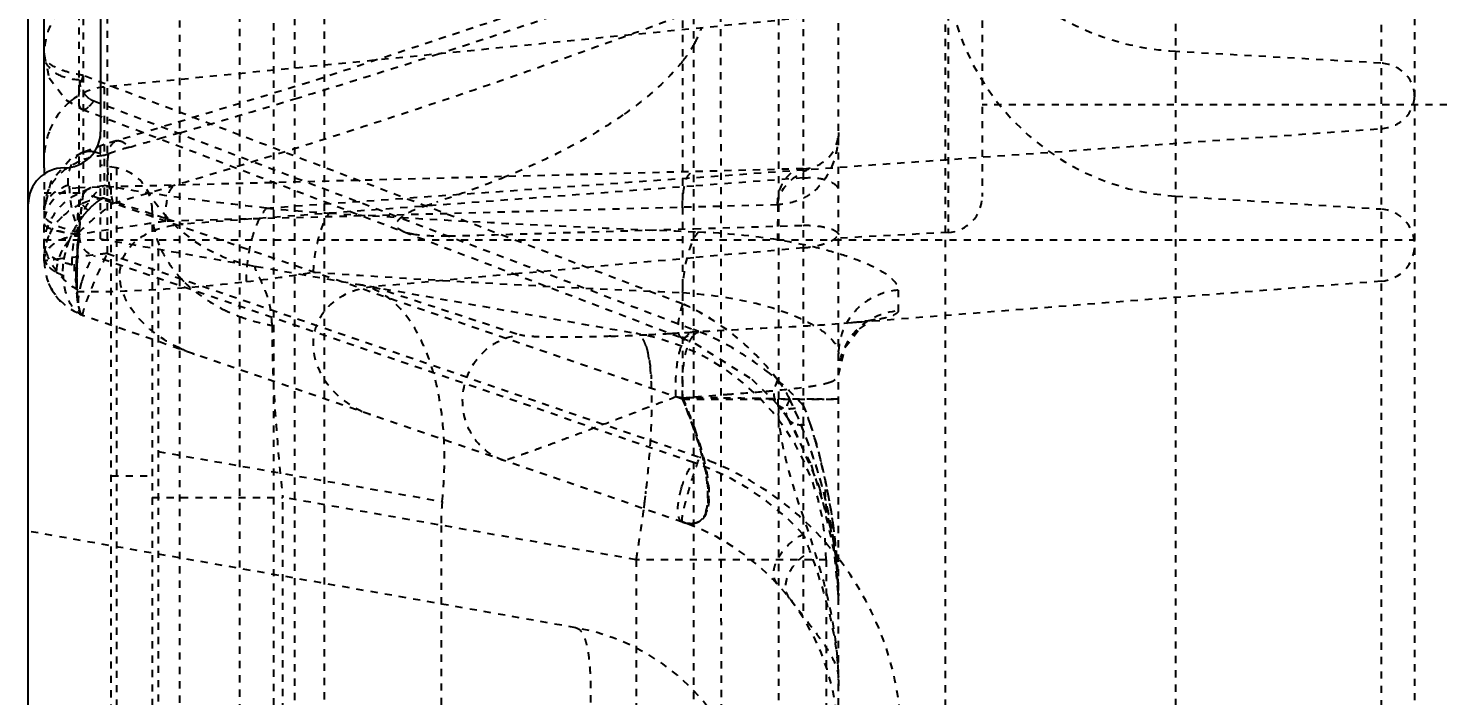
# Model space of a CAD drawing. Header units: millimetres. Extents: x 2748 to 3320, y 1427 to 1884.
# Drawn here: x 3198.16 to 3217.84, y 1680.55 to 1689.84 of the extents above; entities that cross this region are included whole.
import ezdxf

# ---------------------------------------------------------------- set-up
doc = ezdxf.new("R2010")
doc.units = ezdxf.units.MM
doc.linetypes.add('HIDDEN', pattern=[0.2, 0.1, -0.1])
doc.layers.add('21', color=7, linetype='Continuous')
doc.styles.get("Standard").update_dxf_attribs({"font": 'arial.ttf'})
doc.dimstyles.get("Standard").update_dxf_attribs({"dimtxt": 0.18, "dimasz": 0.18, "dimexe": 0.18, "dimexo": 0.0625, "dimgap": 0.09, "dimtad": 0, "dimtih": 1, "dimtoh": 1, "dimzin": 0, "dimdsep": 46, "dimtxsty": 'Standard', "dimcen": 0.09, "dimadec": 0, "dimazin": 0, "dimtfac": 1, "dimtofl": 0, "dimtmove": 0, "dimatfit": 3, "dimfxl": 0, "dimtolj": 1, "dimtzin": 0, "dimarcsym": 0})

# ---------------------------------------------------------------- blocks, each defined once
blk = doc.blocks.new('*D73')
at = {"color": 4, "lineweight": -2, "transparency": 16777216}
for p, q in [((3198.159, 1671.534), (3198.159, 1846.419)), ((3206.159, 1846.419), (3218.266, 1846.419)), ((3268.164, 1846.419), (3243.652, 1846.419)), ((3276.164, 1820.676), (3276.164, 1846.419))]:
    blk.add_line(p, q, dxfattribs=at)
at = {"color": 4, "transparency": 16777216}
for points in [[(3206.159, 1847.752), (3206.159, 1845.085), (3198.159, 1846.419)], [(3268.164, 1847.752), (3268.164, 1845.085), (3276.164, 1846.419)]]:
    blk.add_solid(points, dxfattribs=at)
at = {"layer": 'Defpoints', "color": 0, "transparency": 16777216}
for p in [(3276.164, 1846.419), (3276.164, 1820.676), (3198.159, 1671.534)]:
    blk.add_point(p, dxfattribs=at)
at = {"color": 6, "transparency": 16777216, "insert": (3230.959, 1846.419), "char_height": 8, "attachment_point": 5}
blk.add_mtext('\\A1;78.01', dxfattribs=at)

msp = doc.modelspace()

# ---------------------------------------------------------------- linework, layer by layer
at = {"layer": '21', "color": 8, "linetype": 'HIDDEN'}
for p, q in [((3200.269, 1586.253), (3200.269, 1773.081)), ((3202.279, 1759.399), (3202.279, 1586.253)), ((3201.099, 1758.635), (3201.099, 1621.184)), ((3208.604, 1676.887), (3208.604, 1757.231)), ((3209.434, 1618.215), (3209.434, 1756.243)), ((3216.99, 1731.69), (3216.99, 1613.962)), ((3217.454, 1731.188), (3217.454, 1614.465)), ((3214.126, 1730.506), (3214.126, 1615.146)), ((3210.922, 1727.096), (3210.922, 1618.556)), ((3207.424, 1623.903), (3207.424, 1721.749)), ((3207.773, 1720.832), (3207.801, 1680.042)), ((3208.945, 1698.633), (3208.945, 1681.633)), ((3201.576, 1647.615), (3201.576, 1698.037)), ((3201.869, 1647.689), (3201.869, 1697.963)), ((3207.265, 1696.751), (3207.265, 1684.679)), ((3199.259, 1686.709), (3199.259, 1694.944)), ((3198.869, 1686.957), (3198.869, 1694.473)), ((3210.96, 1694.051), (3210.96, 1687.001)), ((3211.434, 1693.552), (3211.434, 1687.501)), ((3198.921, 1691.187), (3198.921, 1687.552)), ((3205.108, 1690.102), (3202.064, 1689.089)), ((3208.945, 1689.989), (3199.213, 1689.026)), ((3216.982, 1689.359), (3214.126, 1689.52)), ((3207.265, 1686.005), (3198.921, 1689.187)), ((3202.064, 1689.089), (3199.383, 1688.276)), ((3199.213, 1689.026), (3199.213, 1687.481)), ((3198.683, 1688.846), (3198.906, 1688.718)), ((3198.906, 1688.718), (3207.25, 1685.536)), ((3199.072, 1688.832), (3207.416, 1685.65)), ((3276.304, 1688.776), (3211.434, 1688.776)), ((3199.164, 1686.911), (3199.164, 1688.401)), ((3200.27, 1688.389), (3199.978, 1688.305)), ((3201.475, 1687.341), (3216.99, 1688.447)), ((3198.914, 1688.114), (3198.745, 1688.021)), ((3199.215, 1688.224), (3198.914, 1688.114)), ((3198.914, 1688.114), (3198.914, 1688.114)), ((3199.384, 1688.276), (3199.215, 1688.224)), ((3199.383, 1688.276), (3199.383, 1688.276)), ((3198.745, 1688.021), (3198.474, 1687.709)), ((3199.388, 1687.899), (3199.164, 1687.939)), ((3199.314, 1674.928), (3199.314, 1687.929)), ((3198.379, 1687.901), (3198.376, 1686.582)), ((3198.474, 1687.709), (3198.379, 1687.314)), ((3208.945, 1687.888), (3198.869, 1687.624)), ((3199.388, 1687.899), (3199.388, 1674.957)), ((3208.945, 1687.761), (3207.424, 1687.647)), ((3198.379, 1687.552), (3198.921, 1687.552)), ((3207.265, 1684.679), (3198.921, 1687.552)), ((3207.424, 1687.647), (3202.647, 1687.291)), ((3199.213, 1687.48), (3199.956, 1687.236)), ((3208.588, 1687.386), (3200.067, 1687.157)), ((3214.126, 1687.506), (3216.982, 1687.328)), ((3199.884, 1687.309), (3199.884, 1675.562)), ((3199.956, 1687.236), (3200.067, 1687.199)), ((3200.067, 1687.199), (3200.269, 1687.132)), ((3200.269, 1687.132), (3200.314, 1687.118)), ((3201.869, 1687.233), (3200.314, 1687.118)), ((3202.647, 1687.291), (3201.869, 1687.233)), ((3207.424, 1687.053), (3208.945, 1687.1)), ((3210.96, 1687.001), (3209.434, 1686.921)), ((3198.379, 1686.896), (3217.454, 1686.896)), ((3199.164, 1686.911), (3206.619, 1685.596)), ((3199.964, 1686.769), (3199.964, 1676.087)), ((3208.945, 1686.787), (3207.424, 1686.649)), ((3198.379, 1686.654), (3198.379, 1686.645)), ((3198.379, 1686.602), (3198.379, 1686.581)), ((3207.416, 1683.799), (3199.072, 1686.672)), ((3199.259, 1686.709), (3207.5, 1683.872)), ((3207.424, 1686.649), (3204.925, 1686.422)), ((3204.925, 1686.422), (3202.962, 1686.245)), ((3202.962, 1686.245), (3204.998, 1685.576)), ((3216.99, 1686.322), (3209.443, 1685.728)), ((3210.268, 1686.199), (3210.268, 1685.913)), ((3207.265, 1682.969), (3198.921, 1685.842)), ((3209.61, 1685.743), (3209.443, 1685.728)), ((3207.489, 1685.616), (3207.397, 1685.611)), ((3207.25, 1685.536), (3207.44, 1685.457)), ((3207.439, 1685.457), (3208.228, 1684.959)), ((3208.229, 1684.958), (3208.584, 1684.611)), ((3207.267, 1684.699), (3207.173, 1684.711)), ((3207.264, 1684.7), (3207.429, 1684.712)), ((3207.265, 1684.679), (3209.434, 1684.679)), ((3207.429, 1684.712), (3207.874, 1684.746)), ((3208.522, 1684.684), (3208.333, 1684.688)), ((3208.582, 1684.614), (3208.584, 1684.612)), ((3208.728, 1684.414), (3208.728, 1684.414)), ((3208.728, 1684.414), (3209.054, 1683.765)), ((3208.729, 1684.412), (3208.824, 1684.249)), ((3199.964, 1683.952), (3203.92, 1683.255)), ((3199.314, 1683.612), (3199.884, 1683.612)), ((3209.054, 1683.765), (3209.316, 1682.926)), ((3199.884, 1683.312), (3201.702, 1683.312)), ((3201.702, 1679.545), (3201.702, 1683.312)), ((3206.619, 1682.445), (3201.702, 1683.312)), ((3205.78, 1681.497), (3198.159, 1682.841)), ((3203.903, 1682.923), (3203.903, 1679.933)), ((3209.316, 1682.925), (3209.316, 1682.926)), ((3209.37, 1682.7), (3209.316, 1682.925)), ((3209.316, 1682.925), (3209.364, 1682.683)), ((3209.364, 1682.683), (3209.434, 1681.88)), ((3206.619, 1682.445), (3206.619, 1680.412)), ((3209.264, 1682.445), (3206.619, 1682.445)), ((3209.264, 1682.445), (3209.264, 1680.412))]:
    msp.add_line(p, q, dxfattribs=at)
at = {"layer": '21', "color": 7, "linetype": 'Continuous'}
for p, q in [((3199.164, 1711.377), (3199.164, 1688.401)), ((3198.379, 1687.901), (3198.379, 1694.84)), ((3198.159, 1667.844), (3198.159, 1687.401))]:
    msp.add_line(p, q, dxfattribs=at)
at = {"layer": '21', "color": 8, "linetype": 'HIDDEN'}
for points in [[(3198.379, 1689.48), (3198.447, 1689.156), (3198.683, 1688.846)], [(3209.434, 1685.016), (3209.525, 1685.401), (3209.726, 1685.659), (3209.894, 1685.769), (3209.934, 1685.785)], [(3209.934, 1685.785), (3209.945, 1685.788), (3209.896, 1685.778), (3209.761, 1685.758), (3209.611, 1685.743)], [(3208.582, 1684.614), (3208.71, 1684.443), (3208.728, 1684.414)], [(3208.583, 1684.613), (3208.674, 1684.496), (3208.728, 1684.414)], [(3208.824, 1684.249), (3209.173, 1683.442), (3209.401, 1682.432), (3209.434, 1681.888)]]:
    msp.add_lwpolyline(points, dxfattribs=at)
for centre, radius, start, end in [((3214.339, 1690.916), 3.417, 93.5697, 266.4303), ((3172.053, 1787.931), 103.456, 287.88325, 289.61103), ((3205.901, 1690.454), 1.737, 331.8242, 339.4187), ((3168.704, 1798.231), 114.287, 286.86959, 287.89497), ((3199.338, 1688.113), 0.927, 125.9269, 130.2869), ((3166.438, 1805.681), 122.074, 286.08978, 286.87274), ((3164.901, 1810.999), 127.609, 285.76186, 285.95489), ((3208.932, 1688.391), 0.502, 271.4985, 360), ((3200.429, 1684.94), 3.359, 109.2157, 110.0727), ((3199.264, 1687.054), 1.019, 92.8914, 109.1593), ((3200.309, 1685.269), 3.009, 110.0651, 111.3553), ((3199.284, 1687.309), 0.6, 0, 80), ((3198.882, 1687.122), 0.502, 91.5, 180), ((3201.717, 1688.694), 2.2, 209.6629, 260), ((3199.302, 1686.489), 0.995, 107.8988, 114.1315), ((3199.309, 1686.466), 1.019, 95.4053, 107.872), ((3204.076, 1714.268), 27.053, 264.4828, 266.3439), ((3198.675, 1703.194), 16.596, 287.5603, 288.132), ((3254.706, 1686.896), 46.118, 179.391, 179.9997), ((3210.934, 1687.501), 0.5, 273, 0), ((3216.95, 1686.825), 0.504, 274.5, 86.4303), ((3236.181, 1445.921), 243.925, 98.51408, 98.801), ((3228.208, 1498.333), 190.91, 98.47642, 98.84303), ((3215.256, 1890.537), 203.676, 266.36713, 267.8145), ((3199.142, 1686.648), 0.763, 156.1496, 167.8908), ((3210.29, 1685.946), 11.478, 174.4223, 175.1906), ((3199.17, 1686.957), 0.302, 180.0494, 250.9506), ((3199.262, 1686.41), 0.719, 138.1486, 151.5428), ((3200.013, 1686.38), 1.384, 158.4256, 165.6166), ((3199.169, 1686.602), 0.789, 180.0102, 250.8264), ((3199.172, 1686.436), 0.624, 168.9795, 178.8085), ((3199.606, 1686.455), 0.97, 173.6167, 182.77), ((3204.457, 1686.343), 5.627, 177.8903, 179.4703), ((3201.551, 1687.543), 1.734, 221.5422, 225.6228), ((3199.063, 1704.707), 18.514, 276.6161, 279.5266), ((3215.65, 1883.537), 197.552, 266.07497, 267.56758), ((3201.952, 1688.113), 2.436, 243.6936, 249.4947), ((3204.809, 1726.341), 40.811, 272.0491, 272.7838), ((3206.064, 1682.445), 3.2, 0, 80), ((3204.142, 1740.129), 54.615, 272.7807, 273.0988), ((3203.079, 1759.776), 74.29, 273.0977, 273.3317), ((3206.031, 1682.022), 3.884, 60.2544, 69.109), ((3206.048, 1682.064), 3.839, 67.9009, 69.1274), ((3201.134, 1687.232), 2.035, 244.6886, 251.0135), ((3206.013, 1681.993), 3.917, 51.0829, 60.2417), ((3206.026, 1682.005), 3.9, 41.5509, 51.1238), ((3207.26, 1647.417), 37.283, 89.7417, 89.9936), ((3207.184, 1633.917), 50.783, 89.3596, 89.7243), ((3206.86, 1606.845), 77.856, 88.91569, 89.34425), ((3205.907, 1683.308), 3.299, 18.0833, 19.7405), ((3202.73, 1682.275), 6.641, 15.7735, 18.0498), ((3201.488, 1681.92), 7.932, 13.7687, 15.8011), ((3206.205, 1680.283), 3.718, 42.5393, 71.0007), ((3206.061, 1679.833), 4.288, 67.4623, 70.3921), ((3200.886, 1681.771), 8.552, 11.6914, 13.7798), ((3190.507, 1685.271), 16.357, 352.5935, 353.4344), ((3200.764, 1681.743), 8.678, 7.8626, 11.71), ((3188.868, 1685.486), 18.01, 350.2781, 352.5874), ((3206.218, 1679.928), 3.216, 0, 70.9999), ((3201.313, 1681.818), 8.124, 4.3571, 7.8645), ((3202.06, 1681.873), 7.374, 0.0551, 4.3763), ((3202.434, 1681.878), 7, 0.0794, 0.5231), ((3205.259, 1678.543), 3, 0, 80)]:
    msp.add_arc(centre, radius, start, end, dxfattribs=at)
at = {"layer": '21', "color": 7, "linetype": 'Continuous'}
for centre, start, end in [((3198.664, 1688.401), 269.0952, 0), ((3198.659, 1687.401), 90.3319, 180)]:
    msp.add_arc(centre, 0.5, start, end, dxfattribs=at)
at = {"layer": '21', "color": 8, "linetype": 'HIDDEN'}
msp.add_ellipse((3207.103, 1682.261), major_axis=(2.297, -2.737), ratio=0.814168, start_param=-2.474533, end_param=-2.371274, dxfattribs=at)
for points, knots in [([(3214.126, 1689.52), (3213.702, 1689.544), (3212.866, 1689.735), (3211.806, 1690.424), (3211.091, 1691.426), (3210.922, 1692.223), (3210.922, 1692.611)], [0, 0, 0, 0, 0.261247, 0.515652, 0.761039, 1, 1, 1, 1]), ([(3199.229, 1690.448), (3199.11, 1690.439), (3198.873, 1690.375), (3198.593, 1690.139), (3198.418, 1689.821), (3198.379, 1689.581), (3198.379, 1689.462)], [0, 0, 0, 0, 0.249705, 0.499604, 0.749742, 1, 1, 1, 1]), ([(3199.341, 1687.408), (3200.677, 1687.795), (3202.338, 1688.309), (3204.317, 1688.971), (3205.303, 1689.313), (3206.285, 1689.668), (3206.941, 1689.904), (3207.265, 1690.03)], [0, 0, 0, 0, 0.499675, 0.624692, 0.749751, 0.874853, 1, 1, 1, 1]), ([(3198.921, 1689.187), (3198.846, 1689.2), (3198.708, 1689.23), (3198.514, 1689.297), (3198.379, 1689.405), (3198.379, 1689.48)], [0, 0, 0, 0, 0.357417, 0.647881, 1, 1, 1, 1]), ([(3198.627, 1689.174), (3198.555, 1689.204), (3198.434, 1689.282), (3198.379, 1689.421), (3198.379, 1689.48)], [0, 0, 0, 0, 0.567438, 1, 1, 1, 1]), ([(3207.265, 1689.383), (3207.206, 1689.31), (3206.957, 1689.032), (3206.665, 1688.796), (3206.436, 1688.636)], [0, 0, 0, 0, 0.251701, 1, 1, 1, 1]), ([(3217.454, 1688.903), (3217.454, 1689.017), (3217.344, 1689.258), (3217.103, 1689.352), (3216.982, 1689.359)], [0, 0, 0, 0, 0.483059, 1, 1, 1, 1]), ([(3198.921, 1689.187), (3198.903, 1689.133), (3198.873, 1689.029), (3198.853, 1688.887), (3198.854, 1688.782), (3198.886, 1688.726), (3198.906, 1688.718)], [0, 0, 0, 0, 0.354673, 0.655133, 0.870004, 1, 1, 1, 1]), ([(3198.869, 1689.125), (3198.869, 1689.077), (3198.893, 1688.974), (3198.965, 1688.895), (3199.009, 1688.865)], [0, 0, 0, 0, 0.471644, 1, 1, 1, 1]), ([(3216.99, 1688.447), (3217.11, 1688.456), (3217.347, 1688.551), (3217.454, 1688.79), (3217.454, 1688.903)], [0, 0, 0, 0, 0.517353, 1, 1, 1, 1]), ([(3198.906, 1688.718), (3198.913, 1688.715), (3198.952, 1688.711), (3198.987, 1688.739), (3199.009, 1688.76)], [0, 0, 0, 0, 0.190373, 1, 1, 1, 1]), ([(3199.009, 1688.76), (3199.015, 1688.765), (3199.037, 1688.787), (3199.057, 1688.812), (3199.072, 1688.832)], [0, 0, 0, 0, 0.22519, 1, 1, 1, 1]), ([(3206.436, 1688.636), (3206.309, 1688.548), (3205.788, 1688.215), (3205.226, 1687.949), (3204.798, 1687.774)], [0, 0, 0, 0, 0.251143, 1, 1, 1, 1]), ([(3209.434, 1688.391), (3209.434, 1688.31), (3209.404, 1687.99), (3209.235, 1687.663), (3209.035, 1687.528)], [0, 0, 0, 0, 0.250672, 1, 1, 1, 1]), ([(3198.713, 1687.659), (3198.71, 1687.758), (3198.724, 1687.936), (3198.846, 1688.085), (3198.914, 1688.114)], [0, 0, 0, 0, 0.573555, 1, 1, 1, 1]), ([(3199.072, 1688.126), (3199.084, 1688.124), (3199.133, 1688.112), (3199.179, 1688.091), (3199.213, 1688.072)], [0, 0, 0, 0, 0.233878, 1, 1, 1, 1]), ([(3199.341, 1687.408), (3199.312, 1687.518), (3199.273, 1687.719), (3199.258, 1687.957), (3199.276, 1688.106), (3199.3, 1688.201), (3199.345, 1688.265), (3199.383, 1688.276)], [0, 0, 0, 0, 0.375965, 0.672514, 0.780579, 0.868441, 1, 1, 1, 1]), ([(3199.565, 1688.188), (3199.503, 1688.171), (3199.423, 1688.146), (3199.343, 1688.119), (3199.323, 1688.112)], [0, 0, 0, 0, 0.755491, 1, 1, 1, 1]), ([(3199.426, 1688.278), (3199.437, 1688.277), (3199.491, 1688.26), (3199.534, 1688.22), (3199.565, 1688.187)], [0, 0, 0, 0, 0.200199, 1, 1, 1, 1]), ([(3198.488, 1687.678), (3198.506, 1687.706), (3198.587, 1687.817), (3198.697, 1687.905), (3198.788, 1687.954)], [0, 0, 0, 0, 0.243813, 1, 1, 1, 1]), ([(3208.591, 1687.386), (3208.592, 1687.513), (3208.714, 1687.697), (3208.923, 1687.84), (3209.041, 1687.896), (3209.102, 1687.918)], [0, 0, 0, 0, 0.49563, 0.748115, 1, 1, 1, 1]), ([(3207.265, 1687.346), (3207.264, 1687.408), (3207.269, 1687.527), (3207.296, 1687.686), (3207.338, 1687.798), (3207.392, 1687.848), (3207.416, 1687.848)], [0, 0, 0, 0, 0.337426, 0.649706, 0.871077, 1, 1, 1, 1]), ([(3208.588, 1687.386), (3208.587, 1687.45), (3208.603, 1687.574), (3208.677, 1687.738), (3208.795, 1687.855), (3208.897, 1687.887), (3208.945, 1687.888)], [0, 0, 0, 0, 0.283556, 0.548984, 0.785747, 1, 1, 1, 1]), ([(3208.945, 1687.761), (3209.026, 1687.767), (3209.17, 1687.763), (3209.312, 1687.721), (3209.363, 1687.688)], [0, 0, 0, 0, 0.568519, 1, 1, 1, 1]), ([(3198.379, 1687.314), (3198.379, 1687.409), (3198.409, 1687.538), (3198.47, 1687.65), (3198.488, 1687.678)], [0, 0, 0, 0, 0.743558, 1, 1, 1, 1]), ([(3198.713, 1687.659), (3198.665, 1687.64), (3198.577, 1687.598), (3198.442, 1687.5), (3198.379, 1687.385), (3198.379, 1687.314)], [0, 0, 0, 0, 0.30477, 0.576418, 1, 1, 1, 1]), ([(3198.379, 1686.812), (3198.379, 1686.915), (3198.425, 1687.125), (3198.67, 1687.484), (3198.996, 1687.631), (3199.213, 1687.654)], [0, 0, 0, 0, 0.240156, 0.488318, 1, 1, 1, 1]), ([(3198.73, 1687.648), (3198.729, 1687.597), (3198.741, 1687.376), (3198.8, 1687.159), (3198.866, 1687.003)], [0, 0, 0, 0, 0.233007, 1, 1, 1, 1]), ([(3198.769, 1686.549), (3198.762, 1686.769), (3198.824, 1687.098), (3199.012, 1687.462), (3199.142, 1687.605), (3199.213, 1687.654)], [0, 0, 0, 0, 0.537658, 0.7893, 1, 1, 1, 1]), ([(3198.921, 1687.552), (3198.894, 1687.339), (3198.85, 1686.944), (3198.821, 1686.476), (3198.828, 1686.17), (3198.846, 1686.007), (3198.871, 1685.903), (3198.903, 1685.848), (3198.921, 1685.842)], [0, 0, 0, 0, 0.371668, 0.686543, 0.808965, 0.902794, 0.965695, 1, 1, 1, 1]), ([(3198.86, 1686.974), (3198.847, 1687.055), (3198.839, 1687.206), (3198.871, 1687.409), (3198.926, 1687.559), (3199.009, 1687.628), (3199.049, 1687.629)], [0, 0, 0, 0, 0.338903, 0.617197, 0.836071, 1, 1, 1, 1]), ([(3198.921, 1687.552), (3198.914, 1687.494), (3198.888, 1687.269), (3198.866, 1687.044), (3198.854, 1686.876)], [0, 0, 0, 0, 0.256655, 1, 1, 1, 1]), ([(3198.921, 1687.552), (3198.915, 1687.497), (3198.889, 1687.28), (3198.868, 1687.064), (3198.856, 1686.902)], [0, 0, 0, 0, 0.256094, 1, 1, 1, 1]), ([(3198.953, 1687.573), (3198.96, 1687.582), (3198.985, 1687.609), (3199.022, 1687.628), (3199.049, 1687.629)], [0, 0, 0, 0, 0.296865, 1, 1, 1, 1]), ([(3201.475, 1687.341), (3201.281, 1687.361), (3200.525, 1687.445), (3199.771, 1687.554), (3199.213, 1687.654)], [0, 0, 0, 0, 0.255592, 1, 1, 1, 1]), ([(3200.067, 1687.157), (3200.065, 1687.272), (3200.078, 1687.432), (3200.134, 1687.603), (3200.191, 1687.659), (3200.218, 1687.66)], [0, 0, 0, 0, 0.629151, 0.852687, 1, 1, 1, 1]), ([(3200.067, 1687.157), (3200.065, 1687.272), (3200.078, 1687.432), (3200.134, 1687.603), (3200.191, 1687.659), (3200.218, 1687.66)], [0, 0, 0, 0, 0.629134, 0.852679, 1, 1, 1, 1]), ([(3209.035, 1687.528), (3209.004, 1687.507), (3208.867, 1687.43), (3208.708, 1687.396), (3208.588, 1687.386)], [0, 0, 0, 0, 0.233344, 1, 1, 1, 1]), ([(3209.363, 1687.688), (3209.374, 1687.681), (3209.408, 1687.655), (3209.434, 1687.614), (3209.434, 1687.584)], [0, 0, 0, 0, 0.302064, 1, 1, 1, 1]), ([(3198.862, 1687.002), (3198.898, 1687.037), (3199.05, 1687.181), (3199.213, 1687.313), (3199.341, 1687.408)], [0, 0, 0, 0, 0.240237, 1, 1, 1, 1]), ([(3198.989, 1687.309), (3198.981, 1687.318), (3198.951, 1687.349), (3198.919, 1687.379), (3198.895, 1687.397)], [0, 0, 0, 0, 0.291875, 1, 1, 1, 1]), ([(3201.196, 1686.316), (3201.196, 1686.416), (3201.21, 1686.618), (3201.263, 1686.907), (3201.35, 1687.152), (3201.429, 1687.291), (3201.475, 1687.341)], [0, 0, 0, 0, 0.277428, 0.563105, 0.812981, 1, 1, 1, 1]), ([(3203.388, 1687.008), (3203.347, 1687.024), (3203.273, 1687.064), (3203.294, 1687.158), (3203.343, 1687.21), (3203.411, 1687.258), (3203.524, 1687.317), (3203.618, 1687.352), (3203.682, 1687.372)], [0, 0, 0, 0, 0.206677, 0.294059, 0.405185, 0.537091, 0.683932, 1, 1, 1, 1]), ([(3198.866, 1687.003), (3198.754, 1687.023), (3198.601, 1687.065), (3198.441, 1687.153), (3198.388, 1687.207), (3198.379, 1687.236)], [0, 0, 0, 0, 0.616088, 0.839837, 1, 1, 1, 1]), ([(3198.379, 1687.119), (3198.389, 1687.096), (3198.445, 1687.057), (3198.606, 1687.005), (3198.754, 1686.984), (3198.862, 1686.975)], [0, 0, 0, 0, 0.146583, 0.364321, 1, 1, 1, 1]), ([(3198.458, 1687.056), (3198.449, 1687.06), (3198.419, 1687.075), (3198.388, 1687.097), (3198.379, 1687.119)], [0, 0, 0, 0, 0.306796, 1, 1, 1, 1]), ([(3198.628, 1687.217), (3198.608, 1687.198), (3198.535, 1687.121), (3198.476, 1687.029), (3198.444, 1686.957)], [0, 0, 0, 0, 0.25486, 1, 1, 1, 1]), ([(3199.884, 1687.309), (3199.884, 1687.264), (3199.894, 1687.075), (3199.948, 1686.89), (3200.009, 1686.76)], [0, 0, 0, 0, 0.239283, 1, 1, 1, 1]), ([(3202.127, 1686.448), (3202.137, 1686.614), (3202.17, 1686.849), (3202.262, 1687.121), (3202.318, 1687.23), (3202.35, 1687.271)], [0, 0, 0, 0, 0.57813, 0.819228, 1, 1, 1, 1]), ([(3198.379, 1686.602), (3198.379, 1686.644), (3198.405, 1686.74), (3198.516, 1686.859), (3198.679, 1686.937), (3198.805, 1686.956), (3198.869, 1686.957)], [0, 0, 0, 0, 0.192955, 0.430785, 0.710979, 1, 1, 1, 1]), ([(3198.862, 1686.975), (3198.783, 1686.982), (3198.647, 1687.001), (3198.512, 1687.032), (3198.458, 1687.056)], [0, 0, 0, 0, 0.577473, 1, 1, 1, 1]), ([(3198.86, 1686.974), (3198.847, 1686.825), (3198.83, 1686.557), (3198.828, 1686.212), (3198.848, 1685.989), (3198.883, 1685.879), (3198.908, 1685.846), (3198.921, 1685.842)], [0, 0, 0, 0, 0.388018, 0.697003, 0.902151, 0.96325, 1, 1, 1, 1]), ([(3198.921, 1685.842), (3198.909, 1685.846), (3198.886, 1685.88), (3198.866, 1685.947), (3198.848, 1686.052), (3198.833, 1686.253), (3198.836, 1686.575), (3198.852, 1686.849), (3198.862, 1687.002)], [0, 0, 0, 0, 0.034176, 0.094277, 0.183066, 0.300149, 0.610684, 1, 1, 1, 1]), ([(3198.834, 1686.551), (3198.835, 1686.584), (3198.841, 1686.725), (3198.851, 1686.866), (3198.86, 1686.974)], [0, 0, 0, 0, 0.23583, 1, 1, 1, 1]), ([(3200.264, 1685.393), (3200.067, 1685.485), (3199.789, 1685.674), (3199.523, 1686.022), (3199.408, 1686.338), (3199.458, 1686.679), (3199.686, 1686.933), (3199.988, 1687.072), (3200.205, 1687.11), (3200.314, 1687.118)], [0, 0, 0, 0, 0.24943, 0.374628, 0.499736, 0.624514, 0.749589, 0.874825, 1, 1, 1, 1]), ([(3203.529, 1686.973), (3203.517, 1686.975), (3203.469, 1686.984), (3203.422, 1686.995), (3203.388, 1687.008)], [0, 0, 0, 0, 0.26471, 1, 1, 1, 1]), ([(3204.004, 1686.952), (3203.963, 1686.95), (3203.805, 1686.948), (3203.646, 1686.955), (3203.529, 1686.973)], [0, 0, 0, 0, 0.256727, 1, 1, 1, 1]), ([(3207.265, 1686.163), (3207.272, 1686.333), (3207.3, 1686.576), (3207.392, 1686.857), (3207.453, 1686.97), (3207.489, 1687.009)], [0, 0, 0, 0, 0.574867, 0.819745, 1, 1, 1, 1]), ([(3207.489, 1687.009), (3207.861, 1686.995), (3208.395, 1686.944), (3209.057, 1686.815), (3209.463, 1686.706), (3209.794, 1686.589), (3210.042, 1686.465), (3210.207, 1686.347), (3210.267, 1686.243), (3210.268, 1686.199)], [0, 0, 0, 0, 0.374585, 0.536684, 0.678008, 0.796283, 0.889164, 0.955634, 1, 1, 1, 1]), ([(3208.945, 1687.1), (3209.028, 1687.103), (3209.171, 1687.094), (3209.311, 1687.06), (3209.365, 1687.036)], [0, 0, 0, 0, 0.584677, 1, 1, 1, 1]), ([(3208.945, 1686.787), (3209.01, 1686.793), (3209.129, 1686.81), (3209.283, 1686.857), (3209.391, 1686.91), (3209.434, 1686.969), (3209.434, 1686.994)], [0, 0, 0, 0, 0.350942, 0.649744, 0.865206, 1, 1, 1, 1]), ([(3209.365, 1687.036), (3209.384, 1687.027), (3209.411, 1687.014), (3209.434, 1686.986), (3209.434, 1686.974)], [0, 0, 0, 0, 0.644455, 1, 1, 1, 1]), ([(3198.769, 1686.549), (3198.715, 1686.562), (3198.615, 1686.592), (3198.47, 1686.657), (3198.379, 1686.751), (3198.379, 1686.812)], [0, 0, 0, 0, 0.338561, 0.626462, 1, 1, 1, 1]), ([(3198.852, 1686.198), (3198.74, 1686.262), (3198.549, 1686.43), (3198.424, 1686.657), (3198.4, 1686.775)], [0, 0, 0, 0, 0.517832, 1, 1, 1, 1]), ([(3198.829, 1686.562), (3198.831, 1686.59), (3198.836, 1686.705), (3198.844, 1686.821), (3198.852, 1686.909)], [0, 0, 0, 0, 0.237177, 1, 1, 1, 1]), ([(3198.856, 1686.902), (3198.852, 1686.853), (3198.841, 1686.672), (3198.835, 1686.491), (3198.835, 1686.36)], [0, 0, 0, 0, 0.273074, 1, 1, 1, 1]), ([(3198.854, 1686.876), (3198.851, 1686.829), (3198.841, 1686.657), (3198.835, 1686.485), (3198.835, 1686.36)], [0, 0, 0, 0, 0.272513, 1, 1, 1, 1]), ([(3200.009, 1686.76), (3200.024, 1686.728), (3200.092, 1686.597), (3200.179, 1686.477), (3200.253, 1686.393)], [0, 0, 0, 0, 0.24175, 1, 1, 1, 1]), ([(3198.429, 1686.611), (3198.422, 1686.61), (3198.41, 1686.608), (3198.392, 1686.606), (3198.386, 1686.603), (3198.379, 1686.603), (3198.379, 1686.602)], [0, 0, 0, 0, 0.436925, 0.750151, 0.938074, 1, 1, 1, 1]), ([(3198.38, 1686.645), (3198.38, 1686.634), (3198.391, 1686.583), (3198.426, 1686.54), (3198.455, 1686.513)], [0, 0, 0, 0, 0.220902, 1, 1, 1, 1]), ([(3198.606, 1686.633), (3198.588, 1686.631), (3198.529, 1686.624), (3198.47, 1686.617), (3198.429, 1686.611)], [0, 0, 0, 0, 0.311024, 1, 1, 1, 1]), ([(3199.259, 1686.709), (3199.198, 1686.702), (3198.98, 1686.676), (3198.762, 1686.652), (3198.606, 1686.633)], [0, 0, 0, 0, 0.282256, 1, 1, 1, 1]), ([(3198.795, 1686.561), (3198.795, 1686.528), (3198.801, 1686.405), (3198.823, 1686.282), (3198.852, 1686.198)], [0, 0, 0, 0, 0.2726, 1, 1, 1, 1]), ([(3198.825, 1686.364), (3198.825, 1686.38), (3198.826, 1686.446), (3198.827, 1686.512), (3198.829, 1686.562)], [0, 0, 0, 0, 0.237949, 1, 1, 1, 1]), ([(3198.906, 1686.317), (3198.916, 1686.35), (3198.959, 1686.474), (3199.016, 1686.594), (3199.072, 1686.672)], [0, 0, 0, 0, 0.267015, 1, 1, 1, 1]), ([(3198.906, 1686.317), (3198.916, 1686.35), (3198.959, 1686.474), (3199.016, 1686.594), (3199.072, 1686.672)], [0, 0, 0, 0, 0.267016, 1, 1, 1, 1]), ([(3198.919, 1685.844), (3198.914, 1685.852), (3198.922, 1685.883), (3198.934, 1685.937), (3198.963, 1686.022), (3199.003, 1686.128), (3199.054, 1686.255), (3199.139, 1686.452), (3199.209, 1686.605), (3199.259, 1686.709)], [0, 0, 0, 0, 0.029511, 0.092254, 0.187259, 0.311114, 0.459724, 0.628123, 1, 1, 1, 1]), ([(3201.552, 1685.707), (3201.548, 1685.822), (3201.529, 1685.989), (3201.462, 1686.188), (3201.41, 1686.307), (3201.367, 1686.391), (3201.341, 1686.446), (3201.326, 1686.477), (3201.319, 1686.5), (3201.313, 1686.517), (3201.32, 1686.531), (3201.33, 1686.529), (3201.335, 1686.528)], [0, 0, 0, 0, 0.395222, 0.566604, 0.716787, 0.83906, 0.887077, 0.925388, 0.95375, 0.972223, 0.983204, 1, 1, 1, 1]), ([(3198.455, 1686.513), (3198.462, 1686.507), (3198.49, 1686.483), (3198.522, 1686.463), (3198.547, 1686.449)], [0, 0, 0, 0, 0.231938, 1, 1, 1, 1]), ([(3198.921, 1685.841), (3198.834, 1685.876), (3198.682, 1686.066), (3198.653, 1686.287), (3198.648, 1686.413)], [0, 0, 0, 0, 0.427229, 1, 1, 1, 1]), ([(3198.921, 1685.842), (3198.902, 1685.848), (3198.87, 1685.907), (3198.847, 1686.017), (3198.831, 1686.189), (3198.829, 1686.32), (3198.83, 1686.395)], [0, 0, 0, 0, 0.107301, 0.30766, 0.607395, 1, 1, 1, 1]), ([(3198.835, 1686.36), (3198.835, 1686.323), (3198.837, 1686.2), (3198.842, 1686.076), (3198.856, 1685.991)], [0, 0, 0, 0, 0.299585, 1, 1, 1, 1]), ([(3198.836, 1686.178), (3199.021, 1686.176), (3199.81, 1686.184), (3200.597, 1686.248), (3201.196, 1686.316)], [0, 0, 0, 0, 0.234733, 1, 1, 1, 1]), ([(3198.921, 1685.842), (3198.908, 1685.846), (3198.882, 1685.88), (3198.849, 1685.992), (3198.84, 1686.098), (3198.836, 1686.178)], [0, 0, 0, 0, 0.120117, 0.320817, 1, 1, 1, 1]), ([(3198.921, 1685.842), (3198.9, 1685.849), (3198.862, 1685.904), (3198.852, 1686.012), (3198.864, 1686.156), (3198.889, 1686.261), (3198.906, 1686.317)], [0, 0, 0, 0, 0.137563, 0.353564, 0.650813, 1, 1, 1, 1]), ([(3200.338, 1686.304), (3200.376, 1686.267), (3200.539, 1686.121), (3200.725, 1686.003), (3200.873, 1685.93)], [0, 0, 0, 0, 0.243693, 1, 1, 1, 1]), ([(3202.962, 1686.245), (3202.748, 1686.226), (3202.415, 1686.103), (3202.156, 1685.741), (3202.081, 1685.3), (3202.338, 1684.773), (3202.718, 1684.534), (3202.923, 1684.464)], [0, 0, 0, 0, 0.249038, 0.374823, 0.500771, 0.749488, 1, 1, 1, 1]), ([(3203.92, 1683.255), (3203.94, 1683.447), (3203.961, 1683.826), (3203.931, 1684.454), (3203.81, 1685.093), (3203.56, 1685.684), (3203.211, 1686.106), (3202.904, 1686.251), (3202.756, 1686.277)], [0, 0, 0, 0, 0.166131, 0.324803, 0.53938, 0.720942, 0.870918, 1, 1, 1, 1]), ([(3207.265, 1686.163), (3207.564, 1686.143), (3208.103, 1686.078), (3208.716, 1685.9), (3209.087, 1685.715), (3209.306, 1685.569), (3209.434, 1685.412), (3209.434, 1685.313)], [0, 0, 0, 0, 0.369854, 0.667605, 0.784032, 0.877145, 1, 1, 1, 1]), ([(3210.268, 1686.199), (3210.16, 1686.191), (3209.94, 1686.128), (3209.572, 1685.876), (3209.434, 1685.529), (3209.434, 1685.313)], [0, 0, 0, 0, 0.247, 0.506931, 1, 1, 1, 1]), ([(3207.265, 1686.006), (3207.244, 1685.944), (3207.213, 1685.833), (3207.196, 1685.688), (3207.202, 1685.589), (3207.232, 1685.543), (3207.25, 1685.536)], [0, 0, 0, 0, 0.397234, 0.700194, 0.885492, 1, 1, 1, 1]), ([(3208.588, 1684.947), (3208.419, 1685.167), (3208.022, 1685.582), (3207.533, 1685.888), (3207.265, 1686.006)], [0, 0, 0, 0, 0.48643, 1, 1, 1, 1]), ([(3208.588, 1684.947), (3208.421, 1685.166), (3208.024, 1685.581), (3207.534, 1685.886), (3207.265, 1686.005)], [0, 0, 0, 0, 0.482906, 1, 1, 1, 1]), ([(3201.099, 1685.832), (3201.21, 1685.791), (3201.361, 1685.746), (3201.514, 1685.714), (3201.552, 1685.707)], [0, 0, 0, 0, 0.752969, 1, 1, 1, 1]), ([(3209.434, 1685.016), (3209.434, 1685.234), (3209.608, 1685.689), (3210.048, 1685.896), (3210.268, 1685.913)], [0, 0, 0, 0, 0.498165, 1, 1, 1, 1]), ([(3210.268, 1685.913), (3210.266, 1685.89), (3210.225, 1685.857), (3210.164, 1685.832), (3210.052, 1685.8), (3209.866, 1685.769), (3209.703, 1685.751), (3209.61, 1685.743)], [0, 0, 0, 0, 0.100613, 0.184856, 0.295456, 0.597077, 1, 1, 1, 1]), ([(3201.552, 1685.707), (3201.552, 1685.649), (3201.552, 1685.392), (3201.56, 1685.136), (3201.569, 1684.936)], [0, 0, 0, 0, 0.223256, 1, 1, 1, 1]), ([(3204.774, 1683.826), (3204.677, 1683.86), (3204.493, 1683.966), (3204.242, 1684.279), (3204.152, 1684.783), (3204.368, 1685.249), (3204.688, 1685.499), (3204.894, 1685.563), (3204.998, 1685.576)], [0, 0, 0, 0, 0.129742, 0.260893, 0.496447, 0.734352, 0.868182, 1, 1, 1, 1]), ([(3206.268, 1685.556), (3206.144, 1685.552), (3205.901, 1685.544), (3205.553, 1685.54), (3205.285, 1685.543), (3205.104, 1685.556), (3205.029, 1685.566), (3204.998, 1685.576)], [0, 0, 0, 0, 0.294265, 0.571859, 0.820898, 0.924317, 1, 1, 1, 1]), ([(3206.619, 1682.445), (3206.686, 1682.837), (3206.767, 1683.411), (3206.826, 1684.144), (3206.842, 1684.613), (3206.831, 1685.002), (3206.799, 1685.269), (3206.754, 1685.432), (3206.713, 1685.529), (3206.659, 1685.589), (3206.619, 1685.596)], [0, 0, 0, 0, 0.370857, 0.538003, 0.684941, 0.806783, 0.899766, 0.934932, 0.962691, 1, 1, 1, 1]), ([(3207.25, 1685.536), (3207.272, 1685.528), (3207.348, 1685.559), (3207.389, 1685.614), (3207.416, 1685.65)], [0, 0, 0, 0, 0.345409, 1, 1, 1, 1]), ([(3207.25, 1685.536), (3207.272, 1685.527), (3207.348, 1685.559), (3207.389, 1685.613), (3207.416, 1685.65)], [0, 0, 0, 0, 0.345411, 1, 1, 1, 1]), ([(3207.291, 1685.513), (3207.299, 1685.526), (3207.325, 1685.566), (3207.364, 1685.602), (3207.397, 1685.611)], [0, 0, 0, 0, 0.30399, 1, 1, 1, 1]), ([(3207.36, 1685.473), (3207.364, 1685.483), (3207.381, 1685.517), (3207.402, 1685.55), (3207.42, 1685.57)], [0, 0, 0, 0, 0.280016, 1, 1, 1, 1]), ([(3207.42, 1685.57), (3207.425, 1685.576), (3207.445, 1685.596), (3207.469, 1685.611), (3207.489, 1685.616)], [0, 0, 0, 0, 0.281677, 1, 1, 1, 1]), ([(3209.443, 1685.728), (3209.152, 1685.705), (3208.501, 1685.671), (3207.849, 1685.637), (3207.489, 1685.616)], [0, 0, 0, 0, 0.446825, 1, 1, 1, 1]), ([(3206.757, 1685.419), (3206.766, 1685.389), (3206.806, 1685.24), (3206.821, 1685.085), (3206.829, 1684.961)], [0, 0, 0, 0, 0.199839, 1, 1, 1, 1]), ([(3207.174, 1684.711), (3207.165, 1684.867), (3207.171, 1685.091), (3207.224, 1685.359), (3207.266, 1685.469), (3207.291, 1685.513)], [0, 0, 0, 0, 0.574251, 0.812724, 1, 1, 1, 1]), ([(3207.266, 1684.7), (3207.258, 1684.846), (3207.263, 1685.107), (3207.313, 1685.369), (3207.36, 1685.473)], [0, 0, 0, 0, 0.561813, 1, 1, 1, 1]), ([(3209.297, 1684.911), (3209.333, 1684.923), (3209.389, 1684.942), (3209.434, 1684.994), (3209.434, 1685.016)], [0, 0, 0, 0, 0.635745, 1, 1, 1, 1]), ([(3201.569, 1684.936), (3201.575, 1684.809), (3201.607, 1684.266), (3201.654, 1683.725), (3201.702, 1683.312)], [0, 0, 0, 0, 0.234897, 1, 1, 1, 1]), ([(3207.874, 1684.746), (3207.922, 1684.75), (3208.105, 1684.763), (3208.288, 1684.778), (3208.422, 1684.789)], [0, 0, 0, 0, 0.264646, 1, 1, 1, 1]), ([(3208.422, 1684.789), (3208.48, 1684.794), (3208.683, 1684.813), (3208.885, 1684.834), (3209.028, 1684.856)], [0, 0, 0, 0, 0.286252, 1, 1, 1, 1]), ([(3208.588, 1684.947), (3208.556, 1684.886), (3208.515, 1684.772), (3208.55, 1684.65), (3208.582, 1684.614)], [0, 0, 0, 0, 0.590934, 1, 1, 1, 1]), ([(3208.588, 1684.947), (3208.556, 1684.886), (3208.515, 1684.772), (3208.551, 1684.649), (3208.582, 1684.614)], [0, 0, 0, 0, 0.591263, 1, 1, 1, 1]), ([(3209.028, 1684.856), (3209.055, 1684.86), (3209.145, 1684.874), (3209.236, 1684.891), (3209.297, 1684.911)], [0, 0, 0, 0, 0.29455, 1, 1, 1, 1]), ([(3207.173, 1684.711), (3207.035, 1684.658), (3206.763, 1684.555), (3206.367, 1684.404), (3205.992, 1684.261), (3205.646, 1684.131), (3205.378, 1684.031), (3205.185, 1683.961), (3205.061, 1683.917), (3204.954, 1683.88), (3204.87, 1683.851), (3204.815, 1683.833), (3204.787, 1683.828), (3204.777, 1683.825), (3204.774, 1683.826)], [0, 0, 0, 0, 0.173836, 0.340456, 0.497918, 0.643846, 0.774591, 0.832757, 0.884952, 0.929502, 0.964901, 0.989334, 0.996583, 1, 1, 1, 1]), ([(3207.265, 1684.679), (3207.361, 1684.45), (3207.485, 1684.106), (3207.599, 1683.653), (3207.633, 1683.362), (3207.616, 1683.136), (3207.532, 1682.982), (3207.395, 1682.933), (3207.308, 1682.954), (3207.265, 1682.969)], [0, 0, 0, 0, 0.366868, 0.541072, 0.689196, 0.79934, 0.872766, 0.932587, 1, 1, 1, 1]), ([(3207.265, 1682.969), (3207.308, 1682.954), (3207.395, 1682.933), (3207.533, 1682.982), (3207.611, 1683.14), (3207.626, 1683.365), (3207.595, 1683.656), (3207.488, 1684.109), (3207.361, 1684.451), (3207.265, 1684.679)], [0, 0, 0, 0, 0.067661, 0.127689, 0.201398, 0.311587, 0.460348, 0.633451, 1, 1, 1, 1]), ([(3207.265, 1684.679), (3207.362, 1684.45), (3207.49, 1684.106), (3207.601, 1683.653), (3207.634, 1683.361), (3207.617, 1683.136), (3207.535, 1682.981), (3207.396, 1682.933), (3207.309, 1682.954), (3207.265, 1682.969)], [0, 0, 0, 0, 0.366863, 0.540184, 0.688607, 0.798037, 0.871499, 0.931803, 1, 1, 1, 1]), ([(3207.265, 1684.679), (3207.36, 1684.45), (3207.489, 1684.107), (3207.597, 1683.654), (3207.627, 1683.362), (3207.612, 1683.138), (3207.533, 1682.981), (3207.395, 1682.933), (3207.309, 1682.954), (3207.265, 1682.969)], [0, 0, 0, 0, 0.366933, 0.540676, 0.688764, 0.799021, 0.872214, 0.932066, 1, 1, 1, 1]), ([(3209.093, 1684.678), (3209.053, 1684.678), (3208.863, 1684.678), (3208.673, 1684.681), (3208.522, 1684.684)], [0, 0, 0, 0, 0.208621, 1, 1, 1, 1]), ([(3208.584, 1684.612), (3208.593, 1684.602), (3208.636, 1684.565), (3208.695, 1684.55), (3208.738, 1684.548)], [0, 0, 0, 0, 0.225217, 1, 1, 1, 1]), ([(3208.584, 1684.611), (3208.593, 1684.602), (3208.636, 1684.564), (3208.695, 1684.549), (3208.738, 1684.548)], [0, 0, 0, 0, 0.225222, 1, 1, 1, 1]), ([(3208.589, 1684.679), (3208.589, 1684.338), (3208.718, 1683.658), (3209.07, 1682.699), (3209.356, 1681.714), (3209.434, 1681.03), (3209.434, 1680.689)], [0, 0, 0, 0, 0.249824, 0.499808, 0.74985, 1, 1, 1, 1]), ([(3208.758, 1684.679), (3208.73, 1684.632), (3208.691, 1684.544), (3208.708, 1684.446), (3208.728, 1684.414)], [0, 0, 0, 0, 0.591745, 1, 1, 1, 1]), ([(3208.758, 1684.679), (3208.73, 1684.633), (3208.692, 1684.546), (3208.708, 1684.447), (3208.728, 1684.414)], [0, 0, 0, 0, 0.579884, 1, 1, 1, 1]), ([(3208.738, 1684.548), (3208.754, 1684.547), (3208.825, 1684.549), (3208.894, 1684.57), (3208.945, 1684.592)], [0, 0, 0, 0, 0.216099, 1, 1, 1, 1]), ([(3208.738, 1684.548), (3208.754, 1684.547), (3208.825, 1684.549), (3208.894, 1684.57), (3208.945, 1684.592)], [0, 0, 0, 0, 0.216098, 1, 1, 1, 1]), ([(3209.434, 1681.879), (3209.434, 1682.373), (3209.292, 1683.34), (3208.96, 1684.252), (3208.758, 1684.679)], [0, 0, 0, 0, 0.511369, 1, 1, 1, 1]), ([(3209.37, 1682.7), (3209.344, 1682.876), (3209.211, 1683.555), (3208.979, 1684.215), (3208.758, 1684.679)], [0, 0, 0, 0, 0.257522, 1, 1, 1, 1]), ([(3209.434, 1684.679), (3209.434, 1684.677), (3209.423, 1684.681), (3209.41, 1684.677), (3209.381, 1684.679), (3209.344, 1684.678), (3209.296, 1684.678), (3209.211, 1684.677), (3209.142, 1684.678), (3209.093, 1684.678)], [0, 0, 0, 0, 0.016063, 0.063948, 0.143358, 0.253978, 0.39549, 0.56746, 1, 1, 1, 1]), ([(3208.728, 1684.414), (3208.735, 1684.403), (3208.768, 1684.361), (3208.821, 1684.338), (3208.862, 1684.329)], [0, 0, 0, 0, 0.231643, 1, 1, 1, 1]), ([(3208.729, 1684.412), (3208.735, 1684.403), (3208.768, 1684.361), (3208.821, 1684.338), (3208.862, 1684.329)], [0, 0, 0, 0, 0.215027, 1, 1, 1, 1]), ([(3207.434, 1684.26), (3207.49, 1684.099), (3207.564, 1683.86), (3207.623, 1683.548), (3207.638, 1683.347), (3207.626, 1683.182), (3207.587, 1683.057), (3207.518, 1682.976), (3207.458, 1682.953), (3207.43, 1682.949)], [0, 0, 0, 0, 0.359965, 0.524552, 0.667401, 0.783536, 0.871582, 0.939225, 1, 1, 1, 1]), ([(3208.862, 1684.329), (3208.875, 1684.326), (3208.935, 1684.317), (3208.997, 1684.323), (3209.043, 1684.333)], [0, 0, 0, 0, 0.217486, 1, 1, 1, 1]), ([(3208.862, 1684.329), (3208.875, 1684.326), (3208.935, 1684.317), (3208.997, 1684.323), (3209.043, 1684.333)], [0, 0, 0, 0, 0.222112, 1, 1, 1, 1]), ([(3209.043, 1684.333), (3209.165, 1683.961), (3209.35, 1683.17), (3209.43, 1682.361), (3209.434, 1681.942)], [0, 0, 0, 0, 0.482873, 1, 1, 1, 1]), ([(3207.25, 1683.444), (3207.279, 1683.54), (3207.328, 1683.662), (3207.398, 1683.774), (3207.416, 1683.799)], [0, 0, 0, 0, 0.764259, 1, 1, 1, 1]), ([(3207.25, 1683.444), (3207.279, 1683.54), (3207.328, 1683.662), (3207.398, 1683.774), (3207.416, 1683.799)], [0, 0, 0, 0, 0.764257, 1, 1, 1, 1]), ([(3207.265, 1682.969), (3207.258, 1682.971), (3207.258, 1683.005), (3207.263, 1683.052), (3207.281, 1683.14), (3207.308, 1683.249), (3207.345, 1683.384), (3207.408, 1683.594), (3207.461, 1683.759), (3207.5, 1683.872)], [0, 0, 0, 0, 0.023923, 0.081674, 0.173786, 0.297011, 0.447106, 0.618701, 1, 1, 1, 1]), ([(3209.449, 1682.446), (3209.225, 1682.741), (3208.698, 1683.277), (3208.047, 1683.651), (3207.704, 1683.793)], [0, 0, 0, 0, 0.500091, 1, 1, 1, 1]), ([(3207.265, 1682.969), (3207.24, 1682.977), (3207.201, 1683.044), (3207.194, 1683.208), (3207.221, 1683.349), (3207.25, 1683.444)], [0, 0, 0, 0, 0.160047, 0.402006, 1, 1, 1, 1]), ([(3207.265, 1682.969), (3207.24, 1682.977), (3207.201, 1683.044), (3207.194, 1683.208), (3207.221, 1683.349), (3207.25, 1683.444)], [0, 0, 0, 0, 0.160046, 0.402004, 1, 1, 1, 1]), ([(3209.316, 1682.926), (3209.305, 1682.976), (3209.265, 1683.165), (3209.241, 1683.362), (3209.261, 1683.504)], [0, 0, 0, 0, 0.262858, 1, 1, 1, 1]), ([(3207.43, 1682.95), (3207.418, 1682.947), (3207.362, 1682.942), (3207.306, 1682.955), (3207.265, 1682.969)], [0, 0, 0, 0, 0.23132, 1, 1, 1, 1]), ([(3208.588, 1682.102), (3208.554, 1682.139), (3208.525, 1682.228), (3208.544, 1682.351), (3208.604, 1682.504), (3208.736, 1682.668), (3208.875, 1682.764), (3208.945, 1682.797)], [0, 0, 0, 0, 0.172552, 0.290211, 0.428133, 0.732838, 1, 1, 1, 1]), ([(3208.588, 1682.102), (3208.554, 1682.139), (3208.525, 1682.228), (3208.544, 1682.351), (3208.604, 1682.504), (3208.736, 1682.668), (3208.875, 1682.764), (3208.945, 1682.797)], [0, 0, 0, 0, 0.172552, 0.290212, 0.428135, 0.732839, 1, 1, 1, 1]), ([(3208.758, 1681.901), (3208.722, 1681.947), (3208.686, 1682.068), (3208.734, 1682.252), (3208.852, 1682.426), (3208.972, 1682.518), (3209.043, 1682.555)], [0, 0, 0, 0, 0.21868, 0.442912, 0.697515, 1, 1, 1, 1]), ([(3209.434, 1680.795), (3209.434, 1681.077), (3209.338, 1681.679), (3209.154, 1682.254), (3209.043, 1682.555)], [0, 0, 0, 0, 0.468456, 1, 1, 1, 1]), ([(3209.434, 1680.795), (3209.434, 1681.077), (3209.338, 1681.679), (3209.154, 1682.254), (3209.044, 1682.555)], [0, 0, 0, 0, 0.468461, 1, 1, 1, 1]), ([(3210.314, 1679.929), (3210.309, 1680.379), (3210.156, 1681.282), (3209.72, 1682.088), (3209.449, 1682.446)], [0, 0, 0, 0, 0.50011, 1, 1, 1, 1]), ([(3208.758, 1681.901), (3208.848, 1681.784), (3209.011, 1681.574), (3209.23, 1681.284), (3209.382, 1681.038), (3209.434, 1680.869), (3209.434, 1680.795)], [0, 0, 0, 0, 0.336961, 0.609579, 0.828702, 1, 1, 1, 1]), ([(3205.78, 1681.497), (3205.817, 1681.491), (3205.868, 1681.435), (3205.906, 1681.344), (3205.948, 1681.191), (3205.978, 1680.94), (3205.989, 1680.576), (3205.974, 1680.137), (3205.918, 1679.449), (3205.843, 1678.911), (3205.78, 1678.543)], [0, 0, 0, 0, 0.037309, 0.065068, 0.100234, 0.193218, 0.315059, 0.461997, 0.629143, 1, 1, 1, 1])]:
    msp.add_open_spline(points, degree=3, knots=knots, dxfattribs=at)
for points in [[(3207.432, 1689.634), (3207.384, 1689.546), (3207.329, 1689.461), (3207.265, 1689.383)], [(3198.869, 1689.125), (3198.787, 1689.126), (3198.703, 1689.142), (3198.627, 1689.174)], [(3199.213, 1689.026), (3199.064, 1689.011), (3198.915, 1688.952), (3198.794, 1688.864)], [(3198.738, 1688.821), (3198.609, 1688.711), (3198.508, 1688.563), (3198.449, 1688.404)], [(3199.009, 1688.865), (3199.029, 1688.852), (3199.05, 1688.841), (3199.072, 1688.832)], [(3198.449, 1688.404), (3198.403, 1688.283), (3198.379, 1688.15), (3198.379, 1688.02)], [(3198.914, 1688.114), (3198.946, 1688.127), (3198.982, 1688.133), (3199.016, 1688.133)], [(3199.016, 1688.133), (3199.035, 1688.132), (3199.054, 1688.13), (3199.072, 1688.126)], [(3199.383, 1688.276), (3199.397, 1688.28), (3199.412, 1688.281), (3199.426, 1688.278)], [(3198.788, 1687.954), (3198.834, 1687.979), (3198.881, 1687.999), (3198.93, 1688.016)], [(3204.798, 1687.774), (3204.483, 1687.645), (3204.163, 1687.529), (3203.84, 1687.423)], [(3198.895, 1687.397), (3198.797, 1687.354), (3198.705, 1687.292), (3198.628, 1687.217)], [(3199.056, 1687.377), (3199.032, 1687.356), (3199.01, 1687.333), (3198.99, 1687.309)], [(3199.131, 1687.437), (3199.104, 1687.419), (3199.079, 1687.399), (3199.056, 1687.377)], [(3199.213, 1687.48), (3199.185, 1687.468), (3199.157, 1687.454), (3199.131, 1687.437)], [(3198.925, 1687.235), (3198.892, 1687.194), (3198.861, 1687.153), (3198.834, 1687.109)], [(3198.99, 1687.309), (3198.968, 1687.285), (3198.946, 1687.26), (3198.925, 1687.235)], [(3198.757, 1686.96), (3198.747, 1686.937), (3198.737, 1686.913), (3198.726, 1686.889)], [(3198.834, 1687.109), (3198.804, 1687.061), (3198.779, 1687.011), (3198.757, 1686.96)], [(3204.004, 1686.952), (3205.144, 1686.984), (3206.284, 1687.018), (3207.424, 1687.053)], [(3198.396, 1686.808), (3198.385, 1686.757), (3198.379, 1686.705), (3198.379, 1686.654)], [(3198.63, 1686.753), (3198.597, 1686.691), (3198.572, 1686.624), (3198.559, 1686.556)], [(3198.673, 1686.724), (3198.659, 1686.671), (3198.648, 1686.617), (3198.642, 1686.563)], [(3198.547, 1686.449), (3198.576, 1686.434), (3198.607, 1686.42), (3198.637, 1686.408)], [(3198.442, 1686.29), (3198.485, 1686.188), (3198.551, 1686.093), (3198.632, 1686.017)], [(3208.758, 1684.679), (3208.708, 1684.772), (3208.653, 1684.863), (3208.588, 1684.947)], [(3208.758, 1684.679), (3208.708, 1684.772), (3208.652, 1684.863), (3208.588, 1684.947)], [(3207.265, 1684.679), (3207.326, 1684.533), (3207.383, 1684.385), (3207.435, 1684.234)], [(3207.427, 1684.255), (3207.378, 1684.398), (3207.324, 1684.54), (3207.265, 1684.679)], [(3207.267, 1684.699), (3207.326, 1684.554), (3207.383, 1684.408), (3207.434, 1684.26)], [(3208.945, 1684.592), (3208.97, 1684.536), (3208.992, 1684.48), (3209.012, 1684.423)], [(3208.976, 1684.519), (3208.966, 1684.543), (3208.956, 1684.568), (3208.945, 1684.592)], [(3209.043, 1684.333), (3209.023, 1684.395), (3209.001, 1684.457), (3208.976, 1684.519)], [(3207.265, 1682.969), (3207.318, 1682.95), (3207.377, 1682.942), (3207.432, 1682.951)], [(3209.043, 1682.555), (3209.013, 1682.637), (3208.981, 1682.718), (3208.945, 1682.797)], [(3209.434, 1681.879), (3209.434, 1682.153), (3209.411, 1682.428), (3209.37, 1682.7)]]:
    msp.add_open_spline(points, degree=3, dxfattribs=at)

# ---------------------------------------------------------------- dimensions: what is measured, and where the dimension line sits
dim = msp.add_linear_dim(base=(3276.163623827, 1846.41879723), p1=(3198.158623827, 1671.533900922), p2=(3276.163623827, 1820.675749613), dimstyle='Standard', override={"dimtxt": 8, "dimasz": 8, "dimexe": 0, "dimexo": 0, "dimgap": 0, "dimtih": 0, "dimtoh": 0, "dimzin": 0, "dimcen": 0, "dimclrd": 4, "dimclre": 4, "dimclrt": 6, "dimadec": 2, "dimtp": 0, "dimtm": 0, "dimtzin": 0})
dim.commit()
dim.dimension.update_dxf_attribs({"geometry": '*D73', "text_midpoint": (3230.958654944, 1846.41879723), "dimtype": 160})

doc.saveas('drawing.dxf')
